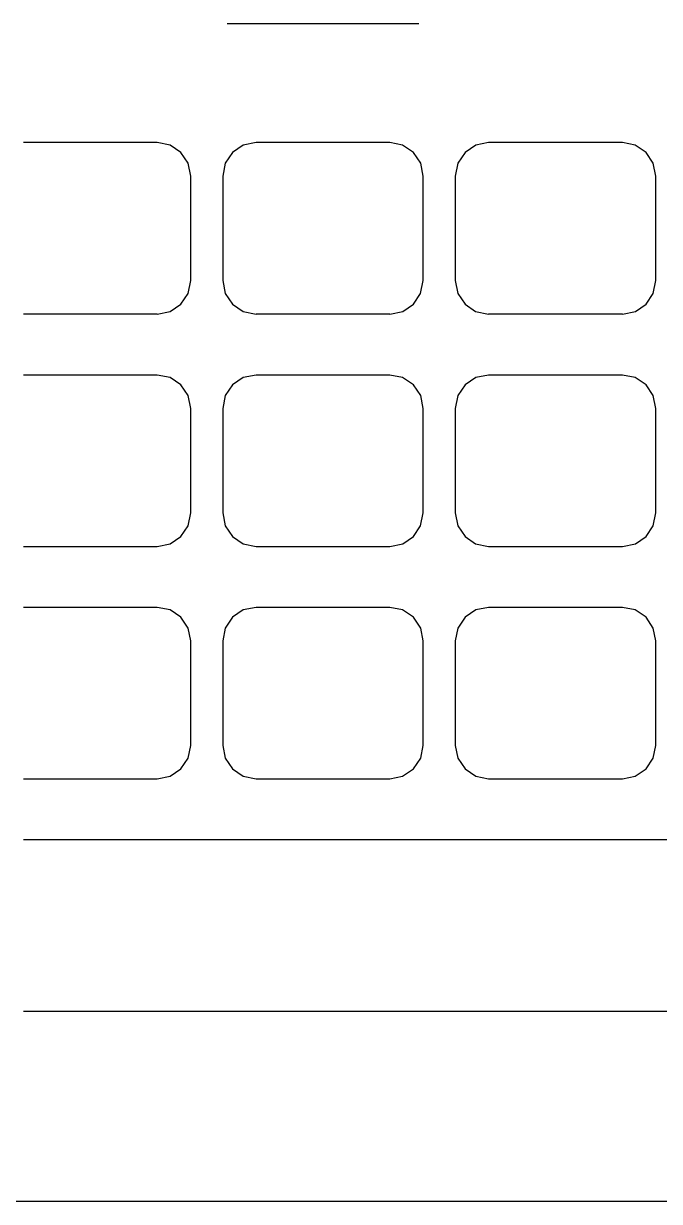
# Model space of a CAD drawing. Extents: x 0 to 148, y 0 to 81.
# Drawn here: x 37.83 to 59.71, y 0.13 to 40.68 of the extents above; entities that cross this region are included whole.
import ezdxf

# ---------------------------------------------------------------- set-up
doc = ezdxf.new("R2010")
doc.units = 0

msp = doc.modelspace()

# ---------------------------------------------------------------- linework, layer by layer
at = {"layer": 'Part__Feature007', "color": 7}
for points in [[(44.832177, 40.681876), (51.4322, 40.681876)], [(44.832177, 40.681876), (51.4322, 40.681876)], [(44.832177, 40.681876), (44.832177, 40.681876)], [(44.832177, 40.681876), (44.832177, 40.681876)], [(44.832177, 40.681876), (51.4322, 40.681876)], [(44.832177, 40.681876), (51.4322, 40.681876)], [(51.4322, 40.681876), (51.4322, 40.681876)], [(51.4322, 40.681876), (51.4322, 40.681876)], [(42.432145, 36.583485), (37.832369, 36.583485)], [(42.432145, 36.583485), (37.832369, 36.583485)], [(37.832369, 36.583485), (37.832369, 36.583485)], [(42.432145, 36.583485), (37.832369, 36.583485)], [(37.832369, 36.583485), (37.832369, 36.583485)], [(42.432145, 36.583485), (37.832369, 36.583485)], [(42.432145, 36.583485), (42.432145, 36.583485)], [(42.432145, 36.583485), (42.432145, 36.583485)], [(43.58225, 35.432496), (43.494715, 35.872585), (43.245427, 36.245676), (42.872339, 36.494967), (42.432251, 36.582506)], [(43.58225, 35.432496), (43.494715, 35.872585), (43.245427, 36.245676), (42.872339, 36.494967), (42.432251, 36.582506)], [(43.58225, 35.432496), (43.494715, 35.872585), (43.245427, 36.245676), (42.872339, 36.494967), (42.432251, 36.582506)], [(43.58225, 35.432496), (43.494715, 35.872585), (43.245427, 36.245676), (42.872339, 36.494967), (42.432251, 36.582506)], [(45.832245, 36.582506), (45.392158, 36.494966), (45.01907, 36.245675), (44.769783, 35.872585), (44.682249, 35.432496)], [(45.832245, 36.582506), (45.392158, 36.494966), (45.01907, 36.245675), (44.769783, 35.872585), (44.682249, 35.432496)], [(45.832245, 36.582506), (45.392158, 36.494966), (45.01907, 36.245675), (44.769783, 35.872585), (44.682249, 35.432496)], [(45.832245, 36.582506), (45.392158, 36.494966), (45.01907, 36.245675), (44.769783, 35.872585), (44.682249, 35.432496)], [(50.432341, 36.583485), (45.832301, 36.583485)], [(50.432341, 36.583485), (45.832301, 36.583485)], [(45.832301, 36.583485), (45.832301, 36.583485)], [(50.432341, 36.583485), (45.832301, 36.583485)], [(45.832301, 36.583485), (45.832301, 36.583485)], [(50.432341, 36.583485), (45.832301, 36.583485)], [(51.58224, 35.432496), (51.494705, 35.872585), (51.245417, 36.245676), (50.872329, 36.494967), (50.43224, 36.582506)], [(51.58224, 35.432496), (51.494705, 35.872585), (51.245417, 36.245676), (50.872329, 36.494967), (50.43224, 36.582506)], [(51.58224, 35.432496), (51.494705, 35.872585), (51.245417, 36.245676), (50.872329, 36.494967), (50.43224, 36.582506)], [(51.58224, 35.432496), (51.494705, 35.872585), (51.245417, 36.245676), (50.872329, 36.494967), (50.43224, 36.582506)], [(50.432341, 36.583485), (50.432341, 36.583485)], [(50.432341, 36.583485), (50.432341, 36.583485)], [(53.832238, 36.582506), (53.392149, 36.494967), (53.019061, 36.245676), (52.769773, 35.872585), (52.682238, 35.432496)], [(53.832238, 36.582506), (53.392149, 36.494967), (53.019061, 36.245676), (52.769773, 35.872585), (52.682238, 35.432496)], [(53.832238, 36.582506), (53.392149, 36.494967), (53.019061, 36.245676), (52.769773, 35.872585), (52.682238, 35.432496)], [(53.832238, 36.582506), (53.392149, 36.494967), (53.019061, 36.245676), (52.769773, 35.872585), (52.682238, 35.432496)], [(58.432273, 36.583485), (53.832232, 36.583485)], [(58.432273, 36.583485), (53.832232, 36.583485)], [(53.832232, 36.583485), (53.832232, 36.583485)], [(58.432273, 36.583485), (53.832232, 36.583485)], [(53.832232, 36.583485), (53.832232, 36.583485)], [(58.432273, 36.583485), (53.832232, 36.583485)], [(59.58223, 35.432496), (59.494695, 35.872585), (59.245407, 36.245676), (58.872319, 36.494967), (58.43223, 36.582506)], [(59.58223, 35.432496), (59.494695, 35.872585), (59.245407, 36.245676), (58.872319, 36.494967), (58.43223, 36.582506)], [(59.58223, 35.432496), (59.494695, 35.872585), (59.245407, 36.245676), (58.872319, 36.494967), (58.43223, 36.582506)], [(59.58223, 35.432496), (59.494695, 35.872585), (59.245407, 36.245676), (58.872319, 36.494967), (58.43223, 36.582506)], [(58.432273, 36.583485), (58.432273, 36.583485)], [(58.432273, 36.583485), (58.432273, 36.583485)], [(43.582287, 31.831574), (43.582287, 35.432549)], [(43.582287, 31.831574), (43.582287, 35.432549)], [(43.582287, 35.432549), (43.582287, 35.432549)], [(43.582287, 31.831574), (43.582287, 35.432549)], [(43.582287, 35.432549), (43.582287, 35.432549)], [(43.582287, 31.831574), (43.582287, 35.432549)], [(44.682159, 35.432549), (44.682159, 31.831574)], [(44.682159, 35.432549), (44.682159, 31.831574)], [(44.682159, 35.432549), (44.682159, 35.432549)], [(44.682159, 35.432549), (44.682159, 35.432549)], [(44.682159, 35.432549), (44.682159, 31.831574)], [(44.682159, 35.432549), (44.682159, 31.831574)], [(51.582219, 31.831574), (51.582219, 35.432549)], [(51.582219, 31.831574), (51.582219, 35.432549)], [(51.582219, 35.432549), (51.582219, 35.432549)], [(51.582219, 31.831574), (51.582219, 35.432549)], [(51.582219, 35.432549), (51.582219, 35.432549)], [(51.582219, 31.831574), (51.582219, 35.432549)], [(52.682355, 35.432549), (52.682355, 31.831574)], [(52.682355, 35.432549), (52.682355, 31.831574)], [(52.682355, 35.432549), (52.682355, 35.432549)], [(52.682355, 35.432549), (52.682355, 35.432549)], [(52.682355, 35.432549), (52.682355, 31.831574)], [(52.682355, 35.432549), (52.682355, 31.831574)], [(59.58215, 31.831574), (59.58215, 35.432549)], [(59.58215, 31.831574), (59.58215, 35.432549)], [(59.58215, 35.432549), (59.58215, 35.432549)], [(59.58215, 31.831574), (59.58215, 35.432549)], [(59.58215, 35.432549), (59.58215, 35.432549)], [(59.58215, 31.831574), (59.58215, 35.432549)], [(42.432251, 30.682517), (42.879878, 30.772888), (43.245417, 31.019338), (43.491873, 31.384874), (43.58225, 31.8325)], [(42.432251, 30.682517), (42.879878, 30.772888), (43.245417, 31.019338), (43.491873, 31.384874), (43.58225, 31.8325)], [(42.432251, 30.682517), (42.879878, 30.772888), (43.245417, 31.019338), (43.491873, 31.384874), (43.58225, 31.8325)], [(42.432251, 30.682517), (42.879878, 30.772888), (43.245417, 31.019338), (43.491873, 31.384874), (43.58225, 31.8325)], [(43.582287, 31.831574), (43.582287, 31.831574)], [(43.582287, 31.831574), (43.582287, 31.831574)], [(44.682159, 31.831574), (44.682159, 31.831574)], [(44.682159, 31.831574), (44.682159, 31.831574)], [(44.682249, 31.8325), (44.772625, 31.384874), (45.01908, 31.019339), (45.384618, 30.772888), (45.832245, 30.682517)], [(44.682249, 31.8325), (44.772625, 31.384874), (45.01908, 31.019339), (45.384618, 30.772888), (45.832245, 30.682517)], [(44.682249, 31.8325), (44.772625, 31.384874), (45.01908, 31.019339), (45.384618, 30.772888), (45.832245, 30.682517)], [(44.682249, 31.8325), (44.772625, 31.384874), (45.01908, 31.019339), (45.384618, 30.772888), (45.832245, 30.682517)], [(50.43224, 30.682517), (50.879868, 30.772888), (51.245407, 31.019338), (51.491863, 31.384874), (51.58224, 31.8325)], [(50.43224, 30.682517), (50.879868, 30.772888), (51.245407, 31.019338), (51.491863, 31.384874), (51.58224, 31.8325)], [(50.43224, 30.682517), (50.879868, 30.772888), (51.245407, 31.019338), (51.491863, 31.384874), (51.58224, 31.8325)], [(50.43224, 30.682517), (50.879868, 30.772888), (51.245407, 31.019338), (51.491863, 31.384874), (51.58224, 31.8325)], [(51.582219, 31.831574), (51.582219, 31.831574)], [(51.582219, 31.831574), (51.582219, 31.831574)], [(52.682238, 31.8325), (52.772615, 31.384874), (53.019071, 31.019338), (53.38461, 30.772887), (53.832238, 30.682517)], [(52.682238, 31.8325), (52.772615, 31.384874), (53.019071, 31.019338), (53.38461, 30.772887), (53.832238, 30.682517)], [(52.682238, 31.8325), (52.772615, 31.384874), (53.019071, 31.019338), (53.38461, 30.772887), (53.832238, 30.682517)], [(52.682238, 31.8325), (52.772615, 31.384874), (53.019071, 31.019338), (53.38461, 30.772887), (53.832238, 30.682517)], [(52.682355, 31.831574), (52.682355, 31.831574)], [(52.682355, 31.831574), (52.682355, 31.831574)], [(58.43223, 30.682517), (58.879858, 30.772888), (59.245397, 31.019338), (59.491852, 31.384874), (59.58223, 31.8325)], [(58.43223, 30.682517), (58.879858, 30.772888), (59.245397, 31.019338), (59.491852, 31.384874), (59.58223, 31.8325)], [(58.43223, 30.682517), (58.879858, 30.772888), (59.245397, 31.019338), (59.491852, 31.384874), (59.58223, 31.8325)], [(58.43223, 30.682517), (58.879858, 30.772888), (59.245397, 31.019338), (59.491852, 31.384874), (59.58223, 31.8325)], [(59.58215, 31.831574), (59.58215, 31.831574)], [(59.58215, 31.831574), (59.58215, 31.831574)], [(37.832369, 30.683284), (42.432145, 30.683284)], [(37.832369, 30.683284), (42.432145, 30.683284)], [(37.832369, 30.683284), (37.832369, 30.683284)], [(37.832369, 30.683284), (37.832369, 30.683284)], [(37.832369, 30.683284), (42.432145, 30.683284)], [(37.832369, 30.683284), (42.432145, 30.683284)], [(42.432145, 30.683284), (42.432145, 30.683284)], [(42.432145, 30.683284), (42.432145, 30.683284)], [(45.832301, 30.683284), (50.432341, 30.683284)], [(45.832301, 30.683284), (50.432341, 30.683284)], [(45.832301, 30.683284), (45.832301, 30.683284)], [(45.832301, 30.683284), (45.832301, 30.683284)], [(45.832301, 30.683284), (50.432341, 30.683284)], [(45.832301, 30.683284), (50.432341, 30.683284)], [(50.432341, 30.683284), (50.432341, 30.683284)], [(50.432341, 30.683284), (50.432341, 30.683284)], [(53.832232, 30.683284), (58.432273, 30.683284)], [(53.832232, 30.683284), (58.432273, 30.683284)], [(53.832232, 30.683284), (53.832232, 30.683284)], [(53.832232, 30.683284), (53.832232, 30.683284)], [(53.832232, 30.683284), (58.432273, 30.683284)], [(53.832232, 30.683284), (58.432273, 30.683284)], [(58.432273, 30.683284), (58.432273, 30.683284)], [(58.432273, 30.683284), (58.432273, 30.683284)], [(42.432145, 28.582495), (37.832369, 28.582495)], [(42.432145, 28.582495), (37.832369, 28.582495)], [(37.832369, 28.582495), (37.832369, 28.582495)], [(42.432145, 28.582495), (37.832369, 28.582495)], [(37.832369, 28.582495), (37.832369, 28.582495)], [(42.432145, 28.582495), (37.832369, 28.582495)], [(42.432145, 28.582495), (42.432145, 28.582495)], [(42.432145, 28.582495), (42.432145, 28.582495)], [(43.58225, 27.432512), (43.494715, 27.872601), (43.245427, 28.245691), (42.872339, 28.494982), (42.432251, 28.582522)], [(43.58225, 27.432512), (43.494715, 27.872601), (43.245427, 28.245691), (42.872339, 28.494982), (42.432251, 28.582522)], [(43.58225, 27.432512), (43.494715, 27.872601), (43.245427, 28.245691), (42.872339, 28.494982), (42.432251, 28.582522)], [(43.58225, 27.432512), (43.494715, 27.872601), (43.245427, 28.245691), (42.872339, 28.494982), (42.432251, 28.582522)], [(45.832245, 28.582522), (45.392158, 28.494982), (45.01907, 28.24569), (44.769783, 27.8726), (44.682249, 27.432512)], [(45.832245, 28.582522), (45.392158, 28.494982), (45.01907, 28.24569), (44.769783, 27.8726), (44.682249, 27.432512)], [(45.832245, 28.582522), (45.392158, 28.494982), (45.01907, 28.24569), (44.769783, 27.8726), (44.682249, 27.432512)], [(45.832245, 28.582522), (45.392158, 28.494982), (45.01907, 28.24569), (44.769783, 27.8726), (44.682249, 27.432512)], [(50.432341, 28.582495), (45.832301, 28.582495)], [(50.432341, 28.582495), (45.832301, 28.582495)], [(45.832301, 28.582495), (45.832301, 28.582495)], [(50.432341, 28.582495), (45.832301, 28.582495)], [(45.832301, 28.582495), (45.832301, 28.582495)], [(50.432341, 28.582495), (45.832301, 28.582495)], [(51.58224, 27.432512), (51.494705, 27.872601), (51.245417, 28.245691), (50.872329, 28.494982), (50.43224, 28.582522)], [(51.58224, 27.432512), (51.494705, 27.872601), (51.245417, 28.245691), (50.872329, 28.494982), (50.43224, 28.582522)], [(51.58224, 27.432512), (51.494705, 27.872601), (51.245417, 28.245691), (50.872329, 28.494982), (50.43224, 28.582522)], [(51.58224, 27.432512), (51.494705, 27.872601), (51.245417, 28.245691), (50.872329, 28.494982), (50.43224, 28.582522)], [(50.432341, 28.582495), (50.432341, 28.582495)], [(50.432341, 28.582495), (50.432341, 28.582495)], [(53.832238, 28.582522), (53.392149, 28.494982), (53.019061, 28.245691), (52.769773, 27.872601), (52.682238, 27.432512)], [(53.832238, 28.582522), (53.392149, 28.494982), (53.019061, 28.245691), (52.769773, 27.872601), (52.682238, 27.432512)], [(53.832238, 28.582522), (53.392149, 28.494982), (53.019061, 28.245691), (52.769773, 27.872601), (52.682238, 27.432512)], [(53.832238, 28.582522), (53.392149, 28.494982), (53.019061, 28.245691), (52.769773, 27.872601), (52.682238, 27.432512)], [(58.432273, 28.582495), (53.832232, 28.582495)], [(58.432273, 28.582495), (53.832232, 28.582495)], [(53.832232, 28.582495), (53.832232, 28.582495)], [(58.432273, 28.582495), (53.832232, 28.582495)], [(53.832232, 28.582495), (53.832232, 28.582495)], [(58.432273, 28.582495), (53.832232, 28.582495)], [(59.58223, 27.432512), (59.494695, 27.872601), (59.245407, 28.245691), (58.872319, 28.494982), (58.43223, 28.582522)], [(59.58223, 27.432512), (59.494695, 27.872601), (59.245407, 28.245691), (58.872319, 28.494982), (58.43223, 28.582522)], [(59.58223, 27.432512), (59.494695, 27.872601), (59.245407, 28.245691), (58.872319, 28.494982), (58.43223, 28.582522)], [(59.58223, 27.432512), (59.494695, 27.872601), (59.245407, 28.245691), (58.872319, 28.494982), (58.43223, 28.582522)], [(58.432273, 28.582495), (58.432273, 28.582495)], [(58.432273, 28.582495), (58.432273, 28.582495)], [(43.582287, 23.83323), (43.582287, 27.431559)], [(43.582287, 23.83323), (43.582287, 27.431559)], [(43.582287, 27.431559), (43.582287, 27.431559)], [(43.582287, 23.83323), (43.582287, 27.431559)], [(43.582287, 27.431559), (43.582287, 27.431559)], [(43.582287, 23.83323), (43.582287, 27.431559)], [(44.682159, 27.431559), (44.682159, 23.83323)], [(44.682159, 27.431559), (44.682159, 23.83323)], [(44.682159, 27.431559), (44.682159, 27.431559)], [(44.682159, 27.431559), (44.682159, 27.431559)], [(44.682159, 27.431559), (44.682159, 23.83323)], [(44.682159, 27.431559), (44.682159, 23.83323)], [(51.582219, 23.83323), (51.582219, 27.431559)], [(51.582219, 23.83323), (51.582219, 27.431559)], [(51.582219, 27.431559), (51.582219, 27.431559)], [(51.582219, 23.83323), (51.582219, 27.431559)], [(51.582219, 27.431559), (51.582219, 27.431559)], [(51.582219, 23.83323), (51.582219, 27.431559)], [(52.682355, 27.431559), (52.682355, 23.83323)], [(52.682355, 27.431559), (52.682355, 23.83323)], [(52.682355, 27.431559), (52.682355, 27.431559)], [(52.682355, 27.431559), (52.682355, 27.431559)], [(52.682355, 27.431559), (52.682355, 23.83323)], [(52.682355, 27.431559), (52.682355, 23.83323)], [(59.58215, 23.83323), (59.58215, 27.431559)], [(59.58215, 23.83323), (59.58215, 27.431559)], [(59.58215, 27.431559), (59.58215, 27.431559)], [(59.58215, 23.83323), (59.58215, 27.431559)], [(59.58215, 27.431559), (59.58215, 27.431559)], [(59.58215, 23.83323), (59.58215, 27.431559)], [(42.432251, 22.682532), (42.879878, 22.772903), (43.245417, 23.019354), (43.491873, 23.384889), (43.58225, 23.832516)], [(42.432251, 22.682532), (42.879878, 22.772903), (43.245417, 23.019354), (43.491873, 23.384889), (43.58225, 23.832516)], [(42.432251, 22.682532), (42.879878, 22.772903), (43.245417, 23.019354), (43.491873, 23.384889), (43.58225, 23.832516)], [(42.432251, 22.682532), (42.879878, 22.772903), (43.245417, 23.019354), (43.491873, 23.384889), (43.58225, 23.832516)], [(43.582287, 23.83323), (43.582287, 23.83323)], [(43.582287, 23.83323), (43.582287, 23.83323)], [(44.682159, 23.83323), (44.682159, 23.83323)], [(44.682159, 23.83323), (44.682159, 23.83323)], [(44.682249, 23.832516), (44.772625, 23.38489), (45.01908, 23.019354), (45.384618, 22.772904), (45.832245, 22.682532)], [(44.682249, 23.832516), (44.772625, 23.38489), (45.01908, 23.019354), (45.384618, 22.772904), (45.832245, 22.682532)], [(44.682249, 23.832516), (44.772625, 23.38489), (45.01908, 23.019354), (45.384618, 22.772904), (45.832245, 22.682532)], [(44.682249, 23.832516), (44.772625, 23.38489), (45.01908, 23.019354), (45.384618, 22.772904), (45.832245, 22.682532)], [(50.43224, 22.682532), (50.879868, 22.772903), (51.245407, 23.019354), (51.491863, 23.384889), (51.58224, 23.832516)], [(50.43224, 22.682532), (50.879868, 22.772903), (51.245407, 23.019354), (51.491863, 23.384889), (51.58224, 23.832516)], [(50.43224, 22.682532), (50.879868, 22.772903), (51.245407, 23.019354), (51.491863, 23.384889), (51.58224, 23.832516)], [(50.43224, 22.682532), (50.879868, 22.772903), (51.245407, 23.019354), (51.491863, 23.384889), (51.58224, 23.832516)], [(51.582219, 23.83323), (51.582219, 23.83323)], [(51.582219, 23.83323), (51.582219, 23.83323)], [(52.682238, 23.832516), (52.772615, 23.384889), (53.019071, 23.019353), (53.38461, 22.772903), (53.832238, 22.682532)], [(52.682238, 23.832516), (52.772615, 23.384889), (53.019071, 23.019353), (53.38461, 22.772903), (53.832238, 22.682532)], [(52.682238, 23.832516), (52.772615, 23.384889), (53.019071, 23.019353), (53.38461, 22.772903), (53.832238, 22.682532)], [(52.682238, 23.832516), (52.772615, 23.384889), (53.019071, 23.019353), (53.38461, 22.772903), (53.832238, 22.682532)], [(52.682355, 23.83323), (52.682355, 23.83323)], [(52.682355, 23.83323), (52.682355, 23.83323)], [(58.43223, 22.682532), (58.879858, 22.772903), (59.245397, 23.019354), (59.491852, 23.384889), (59.58223, 23.832516)], [(58.43223, 22.682532), (58.879858, 22.772903), (59.245397, 23.019354), (59.491852, 23.384889), (59.58223, 23.832516)], [(58.43223, 22.682532), (58.879858, 22.772903), (59.245397, 23.019354), (59.491852, 23.384889), (59.58223, 23.832516)], [(58.43223, 22.682532), (58.879858, 22.772903), (59.245397, 23.019354), (59.491852, 23.384889), (59.58223, 23.832516)], [(59.58215, 23.83323), (59.58215, 23.83323)], [(59.58215, 23.83323), (59.58215, 23.83323)], [(37.832369, 22.682294), (42.432145, 22.682294)], [(37.832369, 22.682294), (42.432145, 22.682294)], [(37.832369, 22.682294), (37.832369, 22.682294)], [(37.832369, 22.682294), (37.832369, 22.682294)], [(37.832369, 22.682294), (42.432145, 22.682294)], [(37.832369, 22.682294), (42.432145, 22.682294)], [(42.432145, 22.682294), (42.432145, 22.682294)], [(42.432145, 22.682294), (42.432145, 22.682294)], [(45.832301, 22.682294), (50.432341, 22.682294)], [(45.832301, 22.682294), (50.432341, 22.682294)], [(45.832301, 22.682294), (45.832301, 22.682294)], [(45.832301, 22.682294), (45.832301, 22.682294)], [(45.832301, 22.682294), (50.432341, 22.682294)], [(45.832301, 22.682294), (50.432341, 22.682294)], [(50.432341, 22.682294), (50.432341, 22.682294)], [(50.432341, 22.682294), (50.432341, 22.682294)], [(53.832232, 22.682294), (58.432273, 22.682294)], [(53.832232, 22.682294), (58.432273, 22.682294)], [(53.832232, 22.682294), (53.832232, 22.682294)], [(53.832232, 22.682294), (53.832232, 22.682294)], [(53.832232, 22.682294), (58.432273, 22.682294)], [(53.832232, 22.682294), (58.432273, 22.682294)], [(58.432273, 22.682294), (58.432273, 22.682294)], [(58.432273, 22.682294), (58.432273, 22.682294)], [(42.432145, 20.581505), (37.832369, 20.581505)], [(42.432145, 20.581505), (37.832369, 20.581505)], [(37.832369, 20.581505), (37.832369, 20.581505)], [(42.432145, 20.581505), (37.832369, 20.581505)], [(37.832369, 20.581505), (37.832369, 20.581505)], [(42.432145, 20.581505), (37.832369, 20.581505)], [(42.432145, 20.581505), (42.432145, 20.581505)], [(42.432145, 20.581505), (42.432145, 20.581505)], [(43.58225, 19.432527), (43.494715, 19.872616), (43.245427, 20.245707), (42.872339, 20.494998), (42.432251, 20.582537)], [(43.58225, 19.432527), (43.494715, 19.872616), (43.245427, 20.245707), (42.872339, 20.494998), (42.432251, 20.582537)], [(43.58225, 19.432527), (43.494715, 19.872616), (43.245427, 20.245707), (42.872339, 20.494998), (42.432251, 20.582537)], [(43.58225, 19.432527), (43.494715, 19.872616), (43.245427, 20.245707), (42.872339, 20.494998), (42.432251, 20.582537)], [(45.832245, 20.582537), (45.392158, 20.494997), (45.01907, 20.245706), (44.769783, 19.872616), (44.682249, 19.432527)], [(45.832245, 20.582537), (45.392158, 20.494997), (45.01907, 20.245706), (44.769783, 19.872616), (44.682249, 19.432527)], [(45.832245, 20.582537), (45.392158, 20.494997), (45.01907, 20.245706), (44.769783, 19.872616), (44.682249, 19.432527)], [(45.832245, 20.582537), (45.392158, 20.494997), (45.01907, 20.245706), (44.769783, 19.872616), (44.682249, 19.432527)], [(50.432341, 20.581505), (45.832301, 20.581505)], [(50.432341, 20.581505), (45.832301, 20.581505)], [(45.832301, 20.581505), (45.832301, 20.581505)], [(50.432341, 20.581505), (45.832301, 20.581505)], [(45.832301, 20.581505), (45.832301, 20.581505)], [(50.432341, 20.581505), (45.832301, 20.581505)], [(51.58224, 19.432527), (51.494705, 19.872616), (51.245417, 20.245707), (50.872329, 20.494998), (50.43224, 20.582537)], [(51.58224, 19.432527), (51.494705, 19.872616), (51.245417, 20.245707), (50.872329, 20.494998), (50.43224, 20.582537)], [(51.58224, 19.432527), (51.494705, 19.872616), (51.245417, 20.245707), (50.872329, 20.494998), (50.43224, 20.582537)], [(51.58224, 19.432527), (51.494705, 19.872616), (51.245417, 20.245707), (50.872329, 20.494998), (50.43224, 20.582537)], [(50.432341, 20.581505), (50.432341, 20.581505)], [(50.432341, 20.581505), (50.432341, 20.581505)], [(53.832238, 20.582537), (53.392149, 20.494998), (53.019061, 20.245707), (52.769773, 19.872616), (52.682238, 19.432527)], [(53.832238, 20.582537), (53.392149, 20.494998), (53.019061, 20.245707), (52.769773, 19.872616), (52.682238, 19.432527)], [(53.832238, 20.582537), (53.392149, 20.494998), (53.019061, 20.245707), (52.769773, 19.872616), (52.682238, 19.432527)], [(53.832238, 20.582537), (53.392149, 20.494998), (53.019061, 20.245707), (52.769773, 19.872616), (52.682238, 19.432527)], [(58.432273, 20.581505), (53.832232, 20.581505)], [(58.432273, 20.581505), (53.832232, 20.581505)], [(53.832232, 20.581505), (53.832232, 20.581505)], [(58.432273, 20.581505), (53.832232, 20.581505)], [(53.832232, 20.581505), (53.832232, 20.581505)], [(58.432273, 20.581505), (53.832232, 20.581505)], [(59.58223, 19.432527), (59.494695, 19.872616), (59.245407, 20.245707), (58.872319, 20.494998), (58.43223, 20.582537)], [(59.58223, 19.432527), (59.494695, 19.872616), (59.245407, 20.245707), (58.872319, 20.494998), (58.43223, 20.582537)], [(59.58223, 19.432527), (59.494695, 19.872616), (59.245407, 20.245707), (58.872319, 20.494998), (58.43223, 20.582537)], [(59.58223, 19.432527), (59.494695, 19.872616), (59.245407, 20.245707), (58.872319, 20.494998), (58.43223, 20.582537)], [(58.432273, 20.581505), (58.432273, 20.581505)], [(58.432273, 20.581505), (58.432273, 20.581505)], [(43.582287, 15.83224), (43.582287, 19.433215)], [(43.582287, 15.83224), (43.582287, 19.433215)], [(43.582287, 19.433215), (43.582287, 19.433215)], [(43.582287, 15.83224), (43.582287, 19.433215)], [(43.582287, 19.433215), (43.582287, 19.433215)], [(43.582287, 15.83224), (43.582287, 19.433215)], [(44.682159, 19.433215), (44.682159, 15.83224)], [(44.682159, 19.433215), (44.682159, 15.83224)], [(44.682159, 19.433215), (44.682159, 19.433215)], [(44.682159, 19.433215), (44.682159, 19.433215)], [(44.682159, 19.433215), (44.682159, 15.83224)], [(44.682159, 19.433215), (44.682159, 15.83224)], [(51.582219, 15.83224), (51.582219, 19.433215)], [(51.582219, 15.83224), (51.582219, 19.433215)], [(51.582219, 19.433215), (51.582219, 19.433215)], [(51.582219, 15.83224), (51.582219, 19.433215)], [(51.582219, 19.433215), (51.582219, 19.433215)], [(51.582219, 15.83224), (51.582219, 19.433215)], [(52.682355, 19.433215), (52.682355, 15.83224)], [(52.682355, 19.433215), (52.682355, 15.83224)], [(52.682355, 19.433215), (52.682355, 19.433215)], [(52.682355, 19.433215), (52.682355, 19.433215)], [(52.682355, 19.433215), (52.682355, 15.83224)], [(52.682355, 19.433215), (52.682355, 15.83224)], [(59.58215, 15.83224), (59.58215, 19.433215)], [(59.58215, 15.83224), (59.58215, 19.433215)], [(59.58215, 19.433215), (59.58215, 19.433215)], [(59.58215, 15.83224), (59.58215, 19.433215)], [(59.58215, 19.433215), (59.58215, 19.433215)], [(59.58215, 15.83224), (59.58215, 19.433215)], [(42.432251, 14.682521), (42.872339, 14.770061), (43.245427, 15.019352), (43.494715, 15.392442), (43.58225, 15.832531)], [(42.432251, 14.682521), (42.872339, 14.770061), (43.245427, 15.019352), (43.494715, 15.392442), (43.58225, 15.832531)], [(42.432251, 14.682521), (42.872339, 14.770061), (43.245427, 15.019352), (43.494715, 15.392442), (43.58225, 15.832531)], [(42.432251, 14.682521), (42.872339, 14.770061), (43.245427, 15.019352), (43.494715, 15.392442), (43.58225, 15.832531)], [(43.582287, 15.83224), (43.582287, 15.83224)], [(43.582287, 15.83224), (43.582287, 15.83224)], [(44.682159, 15.83224), (44.682159, 15.83224)], [(44.682159, 15.83224), (44.682159, 15.83224)], [(44.682249, 15.832531), (44.769783, 15.392443), (45.01907, 15.019353), (45.392158, 14.770061), (45.832245, 14.682521)], [(44.682249, 15.832531), (44.769783, 15.392443), (45.01907, 15.019353), (45.392158, 14.770061), (45.832245, 14.682521)], [(44.682249, 15.832531), (44.769783, 15.392443), (45.01907, 15.019353), (45.392158, 14.770061), (45.832245, 14.682521)], [(44.682249, 15.832531), (44.769783, 15.392443), (45.01907, 15.019353), (45.392158, 14.770061), (45.832245, 14.682521)], [(50.43224, 14.682521), (50.872329, 14.770061), (51.245416, 15.019352), (51.494704, 15.392442), (51.58224, 15.832531)], [(50.43224, 14.682521), (50.872329, 14.770061), (51.245416, 15.019352), (51.494704, 15.392442), (51.58224, 15.832531)], [(50.43224, 14.682521), (50.872329, 14.770061), (51.245416, 15.019352), (51.494704, 15.392442), (51.58224, 15.832531)], [(50.43224, 14.682521), (50.872329, 14.770061), (51.245416, 15.019352), (51.494704, 15.392442), (51.58224, 15.832531)], [(51.582219, 15.83224), (51.582219, 15.83224)], [(51.582219, 15.83224), (51.582219, 15.83224)], [(52.682238, 15.832531), (52.769773, 15.392442), (53.019061, 15.019352), (53.392149, 14.77006), (53.832238, 14.682521)], [(52.682238, 15.832531), (52.769773, 15.392442), (53.019061, 15.019352), (53.392149, 14.77006), (53.832238, 14.682521)], [(52.682238, 15.832531), (52.769773, 15.392442), (53.019061, 15.019352), (53.392149, 14.77006), (53.832238, 14.682521)], [(52.682238, 15.832531), (52.769773, 15.392442), (53.019061, 15.019352), (53.392149, 14.77006), (53.832238, 14.682521)], [(52.682355, 15.83224), (52.682355, 15.83224)], [(52.682355, 15.83224), (52.682355, 15.83224)], [(58.43223, 14.682521), (58.872318, 14.770061), (59.245406, 15.019352), (59.494694, 15.392442), (59.58223, 15.832531)], [(58.43223, 14.682521), (58.872318, 14.770061), (59.245406, 15.019352), (59.494694, 15.392442), (59.58223, 15.832531)], [(58.43223, 14.682521), (58.872318, 14.770061), (59.245406, 15.019352), (59.494694, 15.392442), (59.58223, 15.832531)], [(58.43223, 14.682521), (58.872318, 14.770061), (59.245406, 15.019352), (59.494694, 15.392442), (59.58223, 15.832531)], [(59.58215, 15.83224), (59.58215, 15.83224)], [(59.58215, 15.83224), (59.58215, 15.83224)], [(37.832369, 14.681304), (42.432145, 14.681304)], [(37.832369, 14.681304), (42.432145, 14.681304)], [(37.832369, 14.681304), (37.832369, 14.681304)], [(37.832369, 14.681304), (37.832369, 14.681304)], [(37.832369, 14.681304), (42.432145, 14.681304)], [(37.832369, 14.681304), (42.432145, 14.681304)], [(42.432145, 14.681304), (42.432145, 14.681304)], [(42.432145, 14.681304), (42.432145, 14.681304)], [(45.832301, 14.681304), (50.432341, 14.681304)], [(45.832301, 14.681304), (50.432341, 14.681304)], [(45.832301, 14.681304), (45.832301, 14.681304)], [(45.832301, 14.681304), (45.832301, 14.681304)], [(45.832301, 14.681304), (50.432341, 14.681304)], [(45.832301, 14.681304), (50.432341, 14.681304)], [(50.432341, 14.681304), (50.432341, 14.681304)], [(50.432341, 14.681304), (50.432341, 14.681304)], [(53.832232, 14.681304), (58.432273, 14.681304)], [(53.832232, 14.681304), (58.432273, 14.681304)], [(53.832232, 14.681304), (53.832232, 14.681304)], [(53.832232, 14.681304), (53.832232, 14.681304)], [(53.832232, 14.681304), (58.432273, 14.681304)], [(53.832232, 14.681304), (58.432273, 14.681304)], [(58.432273, 14.681304), (58.432273, 14.681304)], [(58.432273, 14.681304), (58.432273, 14.681304)], [(74.432136, 12.583161), (37.832369, 12.583161)], [(74.432136, 12.583161), (37.832369, 12.583161)], [(37.832369, 12.583161), (37.832369, 12.583161)], [(74.432136, 12.583161), (37.832369, 12.583161)], [(37.832369, 12.583161), (37.832369, 12.583161)], [(74.432136, 12.583161), (37.832369, 12.583161)], [(37.832369, 6.68296), (74.432136, 6.68296)], [(37.832369, 6.68296), (74.432136, 6.68296)], [(37.832369, 6.68296), (37.832369, 6.68296)], [(37.832369, 6.68296), (37.832369, 6.68296)], [(37.832369, 6.68296), (74.432136, 6.68296)], [(37.832369, 6.68296), (74.432136, 6.68296)], [(145.132153, 0.131885), (3.132309, 0.131885)], [(145.132153, 0.131885), (3.132309, 0.131885)], [(145.132153, 0.131885), (3.132309, 0.131885)], [(145.132153, 0.131885), (3.132309, 0.131885)]]:
    msp.add_lwpolyline(points, dxfattribs=at)

doc.saveas('drawing.dxf')
